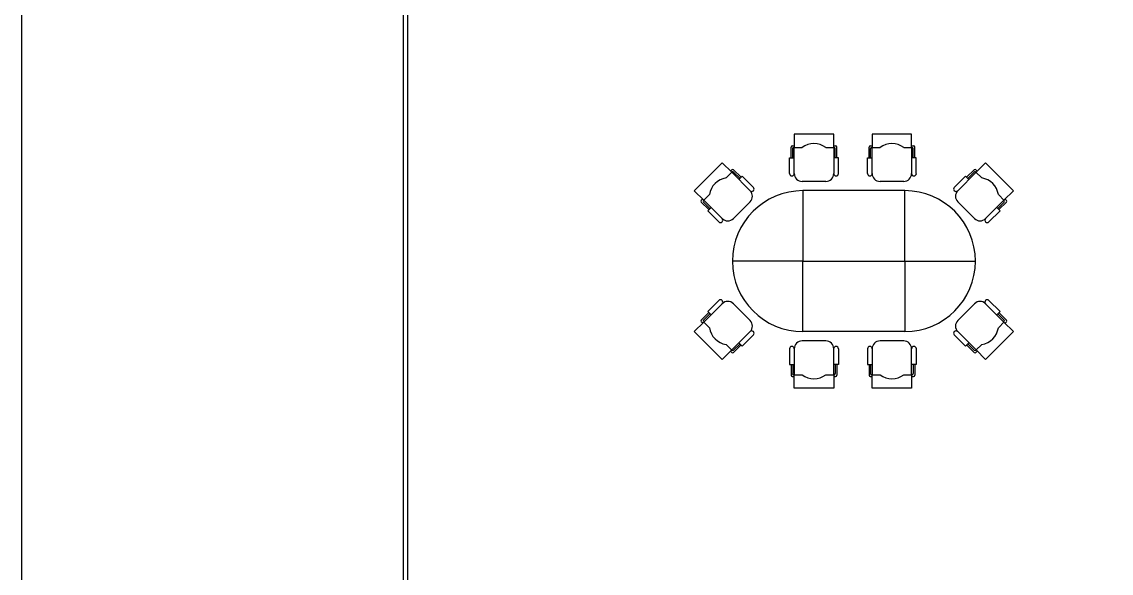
# Model space of a CAD drawing. Header units: millimetres. Extents: x 391350 to 515311, y -283575 to -199845.
# Drawn here: x 456689 to 468438, y -227621 to -221675 of the extents above; entities that cross this region are included whole.
import ezdxf

# ---------------------------------------------------------------- set-up
doc = ezdxf.new("R2010")
doc.units = ezdxf.units.MM

msp = doc.modelspace()

# ---------------------------------------------------------------- linework, layer by layer
at = {"color": 0}
for p, q in [((460804, -235180), (460804, -215773)), ((460854, -233311), (460854, -215773)), ((465020, -222886), (465020, -223031)), ((465445, -222886), (465020, -222886)), ((465445, -223031), (465445, -222886)), ((466285, -222886), (465860, -222886)), ((465860, -222886), (465860, -223031)), ((466285, -223031), (466285, -222886)), ((464986, -223141), (464986, -223026)), ((464998, -223014), (465020, -223014)), ((465003, -223141), (465003, -223043)), ((465015, -223031), (465105, -223031)), ((465020, -223311), (465020, -223031)), ((465360, -223031), (465449, -223031)), ((465445, -223014), (465466, -223014)), ((465445, -223031), (465445, -223311)), ((465462, -223141), (465462, -223043)), ((465479, -223141), (465479, -223026)), ((465826, -223141), (465826, -223026)), ((465839, -223014), (465860, -223014)), ((465843, -223141), (465843, -223043)), ((465856, -223031), (465945, -223031)), ((465860, -223311), (465860, -223031)), ((466200, -223031), (466289, -223031)), ((466285, -223014), (466306, -223014)), ((466285, -223031), (466285, -223311)), ((466302, -223141), (466302, -223043)), ((466319, -223141), (466319, -223026)), ((463942, -223497), (464242, -223196)), ((464242, -223196), (464345, -223298)), ((467083, -223196), (466981, -223298)), ((467384, -223497), (467083, -223196)), ((464348, -223295), (464285, -223358)), ((464348, -223271), (464333, -223286)), ((464543, -223497), (464345, -223298)), ((464447, -223352), (464366, -223271)), ((464435, -223364), (464366, -223295)), ((466783, -223497), (466981, -223298)), ((466879, -223352), (466960, -223271)), ((466891, -223364), (466960, -223295)), ((466978, -223271), (466993, -223286)), ((466978, -223295), (467041, -223358)), ((465360, -223396), (465105, -223396)), ((466200, -223396), (465945, -223396)), ((464044, -223599), (463942, -223497)), ((464104, -223539), (464041, -223602)), ((467221, -223539), (467284, -223602)), ((467281, -223599), (467384, -223497)), ((464032, -223587), (464017, -223602)), ((464098, -223701), (464017, -223620)), ((464110, -223689), (464041, -223620)), ((464044, -223599), (464242, -223797)), ((464363, -223797), (464543, -223617)), ((466963, -223797), (466783, -223617)), ((467281, -223599), (467083, -223797)), ((467215, -223689), (467284, -223620)), ((467227, -223701), (467308, -223620)), ((467293, -223587), (467308, -223602)), ((465113, -224256), (464353, -224256)), ((466213, -224256), (466973, -224256)), ((464044, -224914), (464242, -224715)), ((464363, -224715), (464543, -224896)), ((466963, -224715), (466783, -224896)), ((467281, -224914), (467083, -224715)), ((464098, -224811), (464017, -224893)), ((464110, -224823), (464041, -224893)), ((467215, -224823), (467284, -224893)), ((467227, -224811), (467308, -224893)), ((464044, -224914), (463942, -225016)), ((464032, -224926), (464017, -224911)), ((464104, -224974), (464041, -224911)), ((467221, -224974), (467284, -224911)), ((467281, -224914), (467384, -225016)), ((467293, -224926), (467308, -224911)), ((463942, -225016), (464242, -225316)), ((464543, -225016), (464345, -225214)), ((466783, -225016), (466981, -225214)), ((467384, -225016), (467083, -225316)), ((464242, -225316), (464345, -225214)), ((464348, -225217), (464285, -225154)), ((464348, -225241), (464333, -225226)), ((464435, -225148), (464366, -225217)), ((464447, -225160), (464366, -225241)), ((465020, -225201), (465020, -225482)), ((465360, -225116), (465105, -225116)), ((465445, -225482), (465445, -225201)), ((465860, -225201), (465860, -225482)), ((466200, -225116), (465945, -225116)), ((466285, -225482), (466285, -225201)), ((466879, -225160), (466960, -225241)), ((466891, -225148), (466960, -225217)), ((466978, -225217), (467041, -225154)), ((466978, -225241), (466993, -225226)), ((467083, -225316), (466981, -225214)), ((464986, -225371), (464986, -225486)), ((465003, -225371), (465003, -225469)), ((465462, -225371), (465462, -225469)), ((465479, -225371), (465479, -225486)), ((465826, -225371), (465826, -225486)), ((465843, -225371), (465843, -225469)), ((466302, -225371), (466302, -225469)), ((466319, -225371), (466319, -225486)), ((464998, -225499), (465020, -225499)), ((465015, -225482), (465105, -225482)), ((465020, -225626), (465020, -225482)), ((465360, -225482), (465449, -225482)), ((465445, -225482), (465445, -225626)), ((465445, -225499), (465466, -225499)), ((465839, -225499), (465860, -225499)), ((465856, -225482), (465945, -225482)), ((465860, -225626), (465860, -225482)), ((466200, -225482), (466289, -225482)), ((466285, -225482), (466285, -225626)), ((466285, -225499), (466306, -225499)), ((465445, -225626), (465020, -225626)), ((466285, -225626), (465860, -225626))]:
    msp.add_line(p, q, dxfattribs=at)
for points in [[(456689, -204650), (515311, -204650), (515311, -239526), (456689, -239526)], [(465113, -224256), (466213, -224256), (466213, -223496), (465113, -223496)], [(465113, -224256), (466213, -224256), (466213, -225016), (465113, -225016)]]:
    msp.add_lwpolyline(points, close=True, dxfattribs=at)
for points in [[(464969, -223311), (464969, -223141), (465020, -223141)], [(465496, -223311), (465496, -223141), (465445, -223141)], [(465809, -223311), (465809, -223141), (465860, -223141)], [(466336, -223311), (466336, -223141), (466285, -223141)], [(464579, -223461), (464459, -223340), (464423, -223376)], [(466746, -223461), (466867, -223340), (466903, -223376)], [(464206, -223833), (464086, -223713), (464122, -223677)], [(467119, -223833), (467239, -223713), (467203, -223677)], [(464206, -224679), (464086, -224799), (464122, -224835)], [(467119, -224679), (467239, -224799), (467203, -224835)], [(464579, -225052), (464459, -225172), (464423, -225136)], [(466746, -225052), (466867, -225172), (466903, -225136)], [(464969, -225201), (464969, -225371), (465020, -225371)], [(465496, -225201), (465496, -225371), (465445, -225371)], [(465809, -225201), (465809, -225371), (465860, -225371)], [(466336, -225201), (466336, -225371), (466285, -225371)]]:
    msp.add_lwpolyline(points, dxfattribs=at)
for centre, radius, start, end in [((465232, -223201), 212, 53.1301, 126.8699), ((466073, -223201), 212, 53.1301, 126.8699), ((464998, -223026), 12.8, 90, 180), ((465015, -223043), 12.8, 90, 180), ((465449, -223043), 12.8, 0, 90), ((465466, -223026), 12.8, 0, 90), ((465839, -223026), 12.8, 90, 180), ((465856, -223043), 12.8, 90, 180), ((466289, -223043), 12.8, 0, 90), ((466306, -223026), 12.8, 0, 90), ((464357, -223280), 12.8, 45, 135), ((464357, -223304), 12.8, 45, 135), ((464994, -223311), 25.5, 180, 0), ((465105, -223311), 85, 180, 270), ((465360, -223311), 85, 270, 0), ((465470, -223311), 25.5, 180, 0), ((465835, -223311), 25.5, 180, 0), ((465945, -223311), 85, 180, 270), ((466200, -223311), 85, 270, 0), ((466311, -223311), 25.5, 180, 0), ((466969, -223280), 12.8, 45, 135), ((466969, -223304), 12.8, 45, 135), ((464315, -223569), 212, 98.1301, 171.8699), ((464561, -223479), 25.5, 225, 45), ((466764, -223479), 25.5, 135, 315), ((467011, -223569), 212, 8.1301, 81.8699), ((465113, -224256), 760, 90, 270), ((464483, -223557), 85, 315, 45), ((466213, -224256), 760, 270, 90), ((466843, -223557), 85, 135, 225), ((464026, -223611), 12.8, 135, 225), ((464050, -223611), 12.8, 135, 225), ((467275, -223611), 12.8, 315, 45), ((467299, -223611), 12.8, 315, 45), ((464224, -223815), 25.5, 225, 45), ((464303, -223737), 85, 225, 315), ((467023, -223737), 85, 225, 315), ((467101, -223815), 25.5, 135, 315), ((464224, -224697), 25.5, 315, 135), ((464303, -224775), 85, 45, 135), ((467023, -224775), 85, 45, 135), ((467101, -224697), 25.5, 45, 225), ((464026, -224902), 12.8, 135, 225), ((464050, -224902), 12.8, 135, 225), ((464315, -224944), 212, 188.1301, 261.8699), ((464483, -224956), 85, 315, 45), ((466843, -224956), 85, 135, 225), ((467011, -224944), 212, 278.1301, 351.8699), ((467275, -224902), 12.8, 315, 45), ((467299, -224902), 12.8, 315, 45), ((464561, -225034), 25.5, 315, 135), ((466764, -225034), 25.5, 45, 225), ((464357, -225208), 12.8, 225, 315), ((464994, -225201), 25.5, 0, 180), ((465105, -225201), 85, 90, 180), ((465360, -225201), 85, 0, 90), ((465470, -225201), 25.5, 0, 180), ((465835, -225201), 25.5, 0, 180), ((465945, -225201), 85, 90, 180), ((466200, -225201), 85, 0, 90), ((466311, -225201), 25.5, 0, 180), ((466969, -225208), 12.8, 225, 315), ((464357, -225232), 12.8, 225, 315), ((466969, -225232), 12.8, 225, 315), ((464998, -225486), 12.8, 180, 270), ((465015, -225469), 12.8, 180, 270), ((465232, -225312), 212, 233.1301, 306.8699), ((465449, -225469), 12.8, 270, 0), ((465466, -225486), 12.8, 270, 0), ((465839, -225486), 12.8, 180, 270), ((465856, -225469), 12.8, 180, 270), ((466073, -225312), 212, 233.1301, 306.8699), ((466289, -225469), 12.8, 270, 0), ((466306, -225486), 12.8, 270, 0)]:
    msp.add_arc(centre, radius, start, end, dxfattribs=at)

doc.saveas('drawing.dxf')
